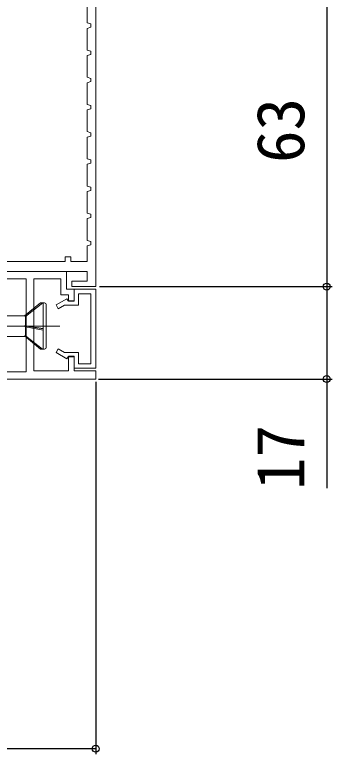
# Model space of a CAD drawing. Units: millimetres, scale not verified. Extents: x -525 to 525, y -785 to 780.
# Drawn here: x 162.3 to 220.7, y 18.8 to 154.8 of the extents above; entities that cross this region are included whole.
import ezdxf
from ezdxf.enums import TextEntityAlignment as Align

# ---------------------------------------------------------------- set-up
doc = ezdxf.new("R2010")
doc.units = ezdxf.units.MM
doc.header["$LTSCALE"] = 4
doc.layers.add('0-2_YKK_11', color=211, linetype='Continuous', lineweight=18)
doc.layers.add('0-4_YKK_13', color=4, linetype='Continuous', lineweight=18)
doc.layers.add('0-5_YKK_D', color=6, linetype='Continuous')
doc.styles.add('ＭＳ ゴシック', font='')
doc.styles.get('ＭＳ ゴシック').set_extended_font_data('MS Gothic')

msp = doc.modelspace()

# ---------------------------------------------------------------- linework, layer by layer
at = {"layer": '0-2_YKK_11', "color": 30}
for points in [[(77.211, 104.836), (156.111, 104.836), (156.111, 105.836), (154.411, 105.985), (154.411, 107.636), (175.611, 107.636), (175.611, 105.836), (172.811, 105.836), (172.811, 104.836), (177.211, 104.836), (177.211, 167.836)], [(175.611, 156.636), (175.611, 153.336), (176.311, 153.139), (176.311, 152.533), (175.611, 152.336), (175.611, 148.336), (176.311, 148.139), (176.311, 147.533), (175.611, 147.336), (175.611, 143.336), (176.311, 143.139), (176.311, 142.533), (175.611, 142.336)], [(175.611, 142.336), (175.611, 138.336), (176.311, 138.139), (176.311, 137.533), (175.611, 137.336), (175.611, 133.336), (176.311, 133.139), (176.311, 132.533), (175.611, 132.336), (175.611, 128.336), (176.311, 128.139), (176.311, 127.533), (175.611, 127.336), (175.611, 123.336), (176.311, 123.139), (176.311, 122.533), (175.611, 122.336), (175.611, 118.336), (176.311, 118.139), (176.311, 117.533), (175.611, 117.336), (175.611, 113.336), (176.311, 113.139), (176.311, 112.533), (175.611, 112.336), (175.611, 109.436), (172.611, 109.436), (172.611, 110.336), (171.611, 110.336), (171.611, 109.436), (153.611, 109.436)], [(155.111, 107.636), (158.953, 107.636), (159.136, 107.516), (159.686, 107.516), (159.869, 107.636), (171.811, 107.636), (171.811, 104.336), (173.211, 104.336), (173.211, 102.136), (172.211, 102.136), (172.211, 103.336), (170.811, 103.336), (170.811, 106.236), (165.811, 106.236), (165.811, 89.336), (172.211, 89.336), (172.211, 92.036), (173.211, 92.036), (173.211, 89.336), (177.211, 89.336), (177.211, 87.836)], [(136.711, 89.136), (137.211, 88.469), (137.711, 89.136), (141.711, 89.136), (142.211, 88.469), (142.711, 89.136), (146.711, 89.136), (147.211, 88.469), (147.711, 89.136), (164.411, 89.136), (164.411, 106.236), (155.111, 106.236)], [(177.211, 87.836), (77.211, 87.836)]]:
    msp.add_lwpolyline(points, dxfattribs=at)
msp.add_lwpolyline([(177.211, 89.836), (177.211, 104.336), (173.211, 104.336), (173.211, 102.236), (172.111, 102.236), (171.895, 102.609), (169.911, 101.464), (170.311, 100.771), (171.463, 101.436), (174.011, 101.436), (174.011, 103.536), (176.311, 103.536), (176.311, 90.636), (174.011, 90.636), (174.011, 92.736), (171.463, 92.736), (170.311, 93.402), (169.911, 92.709), (171.895, 91.563), (172.111, 91.936), (173.211, 91.936), (173.211, 89.836)], close=True, dxfattribs=at)
at = {"layer": '0-4_YKK_13'}
for p, q in [((167.022, 101.836), (164.093, 99.486)), ((167.503, 101.836), (164.265, 99.336)), ((167.809, 101.836), (167.022, 101.836)), ((167.509, 93.336), (167.509, 101.836)), ((168.109, 101.541), (168.109, 93.636)), ((164.093, 99.486), (119.109, 99.486)), ((164.093, 99.486), (164.265, 99.336)), ((164.265, 99.336), (164.265, 97.633)), ((170.609, 97.586), (48.461, 97.586)), ((164.093, 97.642), (167.509, 97.066)), ((164.265, 97.417), (164.093, 97.642)), ((164.265, 97.633), (164.093, 97.642)), ((167.509, 97.148), (164.265, 97.633)), ((167.509, 96.818), (164.265, 97.417)), ((164.265, 97.417), (164.265, 95.794)), ((119.109, 95.686), (164.23, 95.686)), ((167.03, 93.336), (164.093, 95.801)), ((164.265, 95.794), (164.093, 95.801)), ((167.422, 93.336), (164.265, 95.794)), ((167.03, 93.336), (167.809, 93.336))]:
    msp.add_line(p, q, dxfattribs=at)
for centre, start, end in [((167.809, 101.536), 0, 90), ((167.809, 93.636), 270, 0)]:
    msp.add_arc(centre, 0.3, start, end, dxfattribs=at)
at = {"layer": '0-5_YKK_D'}
for p, q in [((219.713, 167.836), (219.713, 104.836)), ((177.909, 104.836), (220.713, 104.836)), ((177.909, 104.836), (220.713, 104.836)), ((177.211, 87.336), (177.211, 18.834)), ((177.709, 87.836), (220.713, 87.836)), ((177.211, 19.834), (77.211, 19.834))]:
    msp.add_line(p, q, dxfattribs=at)
msp.add_lwpolyline([(219.713, 104.836), (219.713, 87.836), (219.713, 67.763)], dxfattribs=at)
for centre in [(219.713, 104.836), (219.713, 104.836), (219.713, 87.836), (177.211, 19.834)]:
    msp.add_circle(centre, 0.637, dxfattribs=at)

# ---------------------------------------------------------------- texts
at = {"layer": '0-5_YKK_D', "style": 'ＭＳ ゴシック'}
for s, p in [('63', (218.213, 127.575)), ('17', (218.213, 67.423))]:
    msp.add_text(s, height=8.798, rotation=90, dxfattribs=at).set_placement(p, align=Align.BOTTOM_LEFT)

doc.saveas('drawing.dxf')
